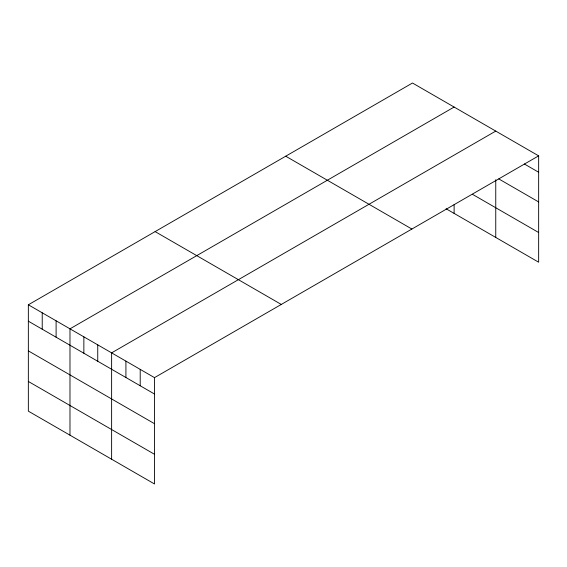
<?xml version="1.0" encoding="UTF-8"?>
<svg xmlns="http://www.w3.org/2000/svg" width="567" height="567" viewBox="0 0 567 567"><rect width="100%" height="100%" fill="white"/><g stroke="black" fill="none" stroke-linecap="round" stroke-linejoin="round"><path stroke-width="0.85" d="M28.35 304.791L154.515 377.636L154.515 483.984L28.35 411.146L28.35 304.791L412.485 83.016L538.65 155.854L538.65 262.209L446.087 208.762M454.117 107.05L69.982 328.832L69.982 435.18M495.756 131.09L111.621 352.865L111.621 459.22M154.515 377.636L538.65 155.854M524.355 163.991L538.65 172.248M498.762 178.91L538.65 201.937M472.382 194.261L538.65 232.52M285.718 156.201L411.883 229.04M155.117 231.605L281.282 304.444M28.35 321.191L154.515 394.03M28.35 350.874L154.515 423.712M28.35 381.456L154.515 454.302M495.756 179.718L495.756 237.438M454.117 204.673L454.117 213.405M140.212 369.379L140.212 385.773M125.917 361.122L125.917 377.516M97.744 344.856L97.744 361.25M83.859 336.841L83.859 353.241M56.105 320.816L56.105 337.216M42.227 312.807L42.227 329.2"/></g></svg>
